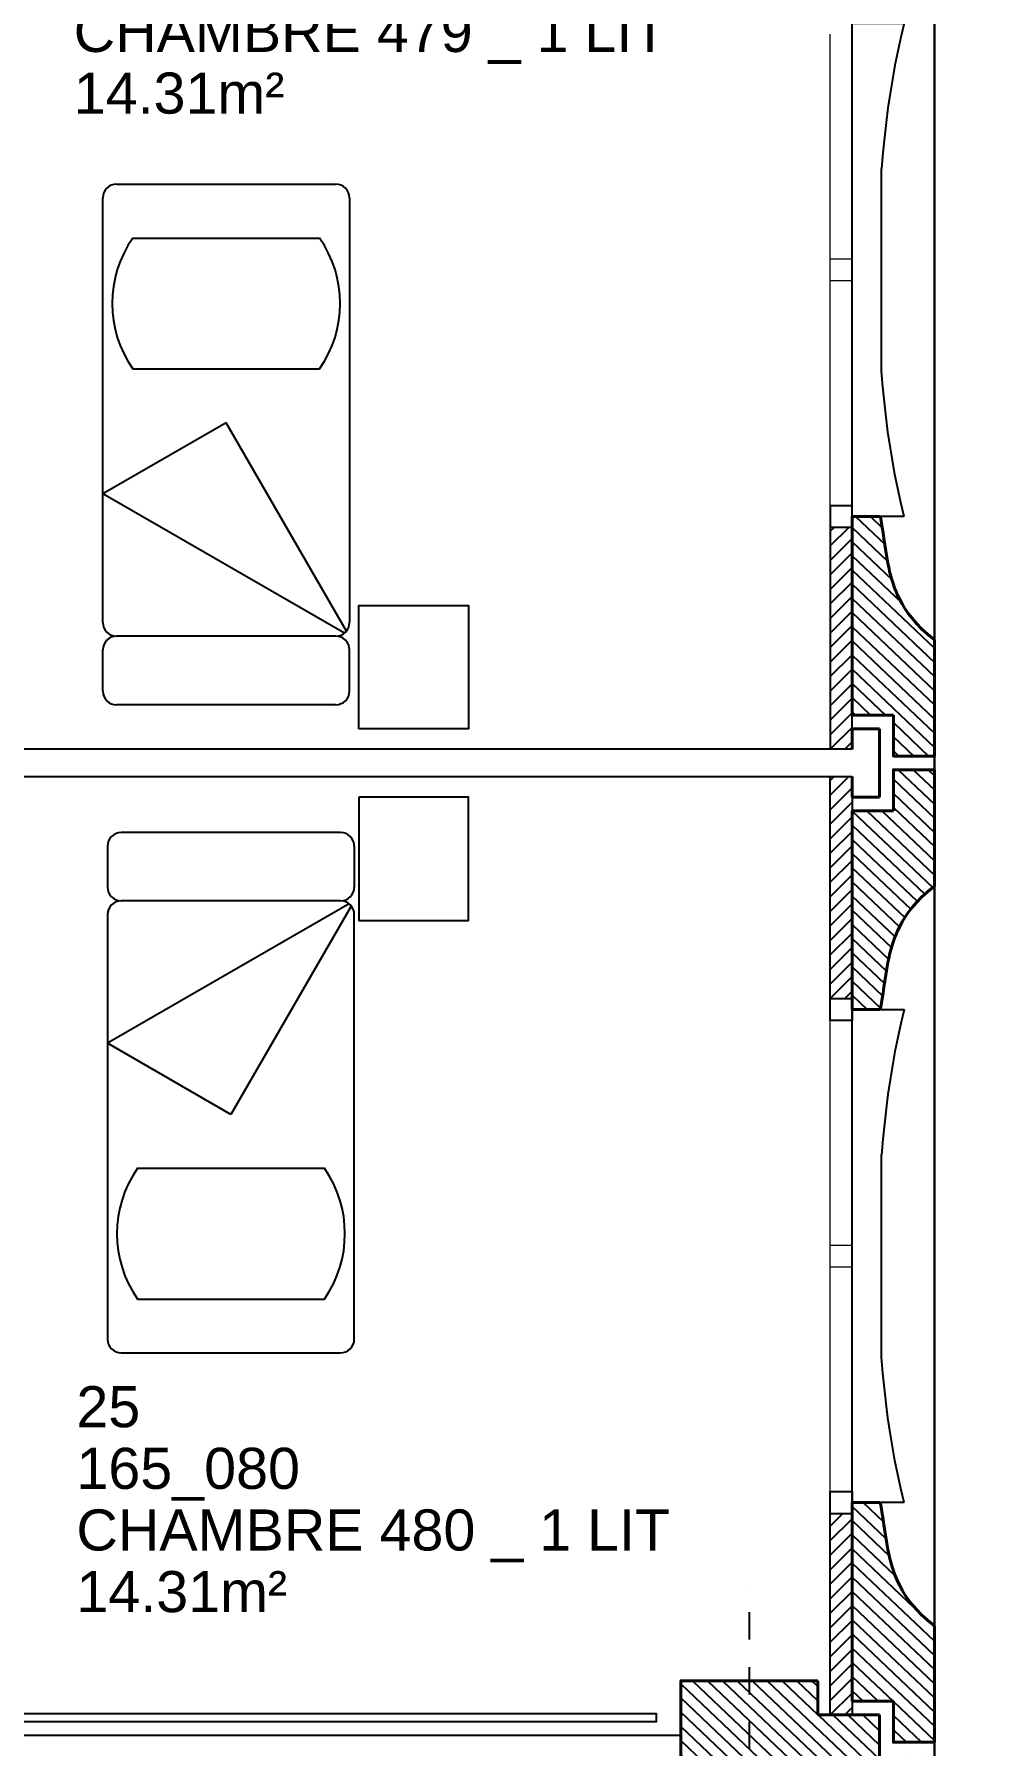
# Model space of a CAD drawing. Header units: metres. Extents: x -8 to 211, y -5 to 116.
# Drawn here: x 164.02 to 167.47, y 78.16 to 84.41 of the extents above; entities that cross this region are included whole.
import ezdxf

# ---------------------------------------------------------------- set-up
doc = ezdxf.new("R2010")
doc.units = ezdxf.units.M
doc.header["$LTSCALE"] = 0.6
doc.header["$MEASUREMENT"] = 0
doc.linetypes.add('CACHÉ', pattern=[0.25, 0.125, -0.125])
doc.linetypes.add('CONTINU', pattern=[0])
doc.layers.get('0').update_dxf_attribs({"linetype": 'CONTINUOUS'})
for name, color, linetype in [('001axes', 1, 'CONTINUOUS'), ('009 main courante', 181, 'CONTINUOUS'), ('400 Lits', 150, 'CONTINUOUS'), ('A_EQMP', 142, 'CONTINUOUS'), ('A_Etiqu_Local', 8, 'CONTINUOUS'), ('A_Etiqu_Local_ancien', 8, 'CONTINUOUS'), ('A_HACH_CLOIS', 7, 'CONTINU'), ('A_HACH_STRUC', 7, 'CONTINUOUS'), ('A_MUR_CLOIS', 8, 'CONTINU'), ('A_MURS_ALÈG', 7, 'CONTINU')]:
    doc.layers.add(name, color=color, linetype=linetype)
for name, color, linetype, lineweight in [('A_CHASS', 4, 'CONTINU', 0), ('A_MURS_STRU', 7, 'CONTINU', 40), ('CONTOUR', 54, 'CONTINUOUS', 30)]:
    doc.layers.add(name, color=color, linetype=linetype, lineweight=lineweight)
doc.styles.add('Attribut', font='arial.ttf')

# ---------------------------------------------------------------- blocks, each defined once
blk = doc.blocks.new('A_Etiqu_Local')
at = {"style": 'Attribut', "flags": 1}
for tag, p in [('CODE_HOPITAL', (-0.4463, 1.632)), ('CODE_SITE', (-0.4463, 1.407)), ('CODE_BATIMENT', (-0.4463, 1.182)), ('CODE_SECTEUR', (-0.4463, 0.957)), ('CODE_ETAGE', (-0.4463, 0.732)), ('NOM_NORMALISE', (-0.4463, -0.843)), ('SECTEUR_ACTIVITE', (-0.4463, -1.068)), ('SOUS_SECTEUR_ACTIVITE', (-0.4463, -1.293)), ('VOLUME', (-0.4463, -1.518)), ('SERVICE', (-0.4463, -1.743)), ('CODE_UG', (-0.4463, -1.968)), ('CODE_UA', (-0.4463, -2.193)), ('CODE_POLE', (-0.4463, -2.418)), ('OCCUPANT_EXTERNE', (-0.4463, -2.643)), ('DISPONIBILITE', (-0.4463, -2.868)), ('ACCES_HANDICAPES', (-0.4463, -3.093)), ('NATURE_SOL', (-0.4463, -3.318)), ('RISQUE_LABORATOIRE', (-0.4463, -3.543)), ('AMIANTE', (-0.4463, -3.768))]:
    blk.add_attdef(tag, p, '', height=0.15, dxfattribs=at)
at = {"layer": 'A_Etiqu_Local', "style": 'Attribut'}
for tag, p in [('CODE_PIECE', (-0.4463, 0.282)), ('NOM_USAGE', (-0.4463, 0.057)), ('SURFACE', (-0.4463, -0.168))]:
    blk.add_attdef(tag, p, '', height=0.15, dxfattribs=at)
at = {"layer": 'A_Etiqu_Local_ancien', "style": 'Attribut'}
blk.add_attdef('CODE_PIECE_ANCIEN', (-0.4463, 0.507), '', height=0.15, dxfattribs=at)

msp = doc.modelspace()

# ---------------------------------------------------------------- hatches: boundary and pattern name
at = {"layer": 'A_HACH_CLOIS'}
h = msp.add_hatch(dxfattribs=at)
h.set_pattern_fill('ANSI31', color=8, scale=0.3, style=0)
h.set_pattern_definition([(45, (166.91984, 81.796525), (-0.0265165, 0.0265165), [])])
h.paths.add_polyline_path([(166.9998, 82.6065), (166.9198, 82.6065), (166.9198, 81.7965), (166.9998, 81.7965), (166.9998, 81.8714)])
h = msp.add_hatch(dxfattribs=at)
h.set_pattern_fill('ANSI31', color=8, scale=0.3, style=0)
h.set_pattern_definition([(45, (166.91984, 80.886514), (-0.0265165, 0.0265165), [])])
h.paths.add_polyline_path([(166.9998, 81.6965), (166.9198, 81.6965), (166.9198, 80.8865), (166.9998, 80.8865)])
h = msp.add_hatch(dxfattribs=at)
h.set_pattern_fill('ANSI31', color=8, scale=0.3, style=0)
h.set_pattern_definition([(45, (166.91984, 78.271364), (-0.0265165, 0.0265165), [])])
h.paths.add_polyline_path([(166.9998, 79.0065), (166.9198, 79.0065), (166.9198, 78.2714), (166.9998, 78.2714)])
at = {"layer": 'A_HACH_STRUC', "linetype": 'Continuous'}
h = msp.add_hatch(dxfattribs=at)
h.set_pattern_fill('ANSI31', color=8, scale=0.3, angle=-88.5553, style=0)
h.set_pattern_definition([(316.4447, (166.999842, 80.84652), (0.02583954, 0.0271766), [])])
h.paths.add_polyline_path([(167.2999, 82.1965), (167.275, 82.2169), (167.2532, 82.2366), (167.2343, 82.2558), (167.218, 82.2745), (167.2039, 82.2926), (167.1919, 82.3101), (167.1817, 82.3271), (167.173, 82.3436), (167.1654, 82.3595), (167.1589, 82.3749), (167.1558, 82.3824), (167.153, 82.3898), (167.1503, 82.3973), (167.1477, 82.4048), (167.1452, 82.4125), (167.1428, 82.4203), (167.1406, 82.4285), (167.1384, 82.437), (167.1362, 82.4459), (167.1341, 82.4552), (167.13, 82.4755), (167.126, 82.4973), (167.1222, 82.5199), (167.1187, 82.5428), (167.1153, 82.5652), (167.1122, 82.5864), (167.1093, 82.6058), (167.1068, 82.6228), (167.1045, 82.6366), (167.1027, 82.6465), (166.9998, 82.6465), (166.9998, 82.6065), (166.9998, 81.9214), (167.1499, 81.9214), (167.1499, 81.7715), (167.2999, 81.7715)])
h.paths.add_polyline_path([(167.2999, 81.7215), (167.1499, 81.7215), (167.1499, 81.5716), (166.9998, 81.5716), (166.9998, 80.8865), (166.9998, 80.8465), (167.1027, 80.8465), (167.1045, 80.8565), (167.1068, 80.8703), (167.1093, 80.8872), (167.1122, 80.9067), (167.1153, 80.9279), (167.1187, 80.9503), (167.1222, 80.9731), (167.126, 80.9957), (167.13, 81.0175), (167.1341, 81.0378), (167.1362, 81.0472), (167.1384, 81.0561), (167.1406, 81.0646), (167.1428, 81.0727), (167.1452, 81.0806), (167.1477, 81.0882), (167.1503, 81.0958), (167.153, 81.1032), (167.1558, 81.1107), (167.1589, 81.1182), (167.1654, 81.1336), (167.173, 81.1495), (167.1817, 81.1659), (167.1919, 81.1829), (167.2039, 81.2005), (167.218, 81.2186), (167.2343, 81.2372), (167.2532, 81.2564), (167.275, 81.2762), (167.2999, 81.2965)])
h = msp.add_hatch(dxfattribs=at)
h.set_pattern_fill('ANSI31', color=8, scale=0.3, angle=-88.5553, style=0)
h.set_pattern_definition([(316.4447, (166.374846, 77.24652), (0.02583954, 0.0271766), [])])
h.paths.add_polyline_path([(167.2999, 78.5965), (167.275, 78.6169), (167.2532, 78.6366), (167.2343, 78.6558), (167.218, 78.6745), (167.2039, 78.6926), (167.1919, 78.7101), (167.1817, 78.7271), (167.173, 78.7436), (167.1654, 78.7595), (167.1589, 78.7749), (167.1558, 78.7824), (167.153, 78.7898), (167.1503, 78.7973), (167.1477, 78.8048), (167.1452, 78.8125), (167.1428, 78.8203), (167.1406, 78.8285), (167.1384, 78.837), (167.1362, 78.8459), (167.1341, 78.8552), (167.13, 78.8755), (167.126, 78.8973), (167.1222, 78.9199), (167.1187, 78.9428), (167.1153, 78.9651), (167.1122, 78.9864), (167.1093, 79.0058), (167.1068, 79.0228), (167.1045, 79.0366), (167.1027, 79.0465), (166.9998, 79.0465), (166.9998, 79.0065), (166.9998, 78.3214), (167.1499, 78.3214), (167.1499, 78.1715), (167.2999, 78.1715)])
h.paths.add_polyline_path([(167.2999, 78.1215), (167.1499, 78.1215), (167.1499, 77.9716), (166.9998, 77.9716), (166.9998, 77.2865), (166.9998, 77.2465), (167.1027, 77.2465), (167.1045, 77.2565), (167.1068, 77.2703), (167.1093, 77.2872), (167.1122, 77.3067), (167.1153, 77.3279), (167.1187, 77.3503), (167.1222, 77.3731), (167.126, 77.3957), (167.13, 77.4175), (167.1341, 77.4378), (167.1362, 77.4472), (167.1384, 77.4561), (167.1406, 77.4646), (167.1428, 77.4727), (167.1452, 77.4806), (167.1477, 77.4882), (167.1503, 77.4958), (167.153, 77.5032), (167.1558, 77.5107), (167.1589, 77.5182), (167.1654, 77.5336), (167.173, 77.5495), (167.1817, 77.5659), (167.1919, 77.5829), (167.2039, 77.6005), (167.218, 77.6186), (167.2343, 77.6372), (167.2532, 77.6564), (167.275, 77.6762), (167.2999, 77.6965)])
h.paths.add_polyline_path([(167.0998, 78.2714), (166.8749, 78.2714), (166.8749, 78.3962), (166.3748, 78.3962), (166.3748, 78.0965), (166.3748, 77.8962), (166.8749, 77.8962), (166.8749, 78.0217), (167.0998, 78.0217)])

# ---------------------------------------------------------------- linework, layer by layer
at = {"layer": '001axes', "color": 8, "linetype": 'CACHÉ'}
msp.add_line((166.6248, 77.5462), (166.6248, 78.7462), dxfattribs=at)
at = {"layer": '009 main courante', "color": 8, "linetype": 'Continuous'}
msp.add_lwpolyline([(163.3399, 78.2764), (166.2848, 78.2764), (166.2848, 78.2464), (163.3399, 78.2464)], dxfattribs=at)
at = {"layer": '400 Lits', "color": 8, "linetype": 'Continuous'}
for p, q in [((164.3159, 83.859), (165.1159, 83.859)), ((164.2659, 82.2588), (164.2659, 83.809)), ((165.1659, 83.809), (165.1659, 82.2588)), ((164.3751, 83.6623), (165.0567, 83.6623)), ((164.3751, 83.1852), (165.0567, 83.1852)), ((164.7159, 82.9885), (164.2659, 82.7286)), ((165.155, 82.2279), (164.7159, 82.9885)), ((165.1471, 82.2199), (164.2659, 82.7286)), ((164.2659, 82.009), (164.2659, 82.159)), ((165.1159, 82.209), (164.3159, 82.209)), ((165.1159, 82.209), (164.3159, 82.209)), ((165.1159, 82.209), (164.3159, 82.209)), ((165.1659, 82.009), (165.1659, 82.159)), ((165.1159, 81.959), (164.3159, 81.959)), ((165.1333, 81.4929), (164.3333, 81.4929)), ((164.2833, 81.4429), (164.2833, 81.2929)), ((165.1833, 81.4429), (165.1833, 81.2929)), ((165.1644, 81.2321), (164.2833, 80.7233)), ((165.1333, 81.2429), (164.3333, 81.2429)), ((165.1333, 81.2429), (164.3333, 81.2429)), ((165.1333, 81.2429), (164.3333, 81.2429)), ((165.1724, 81.2241), (164.7333, 80.4635)), ((164.2833, 81.1932), (164.2833, 79.6429)), ((165.1833, 79.6429), (165.1833, 81.1932)), ((164.7333, 80.4635), (164.2833, 80.7233)), ((164.3925, 80.2668), (165.0741, 80.2668)), ((164.3925, 79.7897), (165.0741, 79.7897)), ((164.3333, 79.5929), (165.1333, 79.5929))]:
    msp.add_line(p, q, dxfattribs=at)
for centre, radius, start, end in [((164.3159, 83.809), 0.05, 90.00063, 180.00052), ((165.1159, 83.809), 0.05, 359.99824, 89.99832), ((164.7159, 83.4237), 0.416, 145.00777, 214.99254), ((164.7159, 83.4237), 0.416, 325.00791, 34.99193), ((164.3159, 82.259), 0.05, 179.99824, 269.99832), ((165.1159, 82.259), 0.05, 270.00063, 0.00052), ((164.3159, 82.159), 0.05, 90.00168, 180.00176), ((165.1159, 82.159), 0.05, 359.99948, 89.99937), ((164.3159, 82.009), 0.05, 179.99824, 269.99832), ((165.1159, 82.009), 0.05, 270.00063, 0.00052), ((164.3333, 81.4429), 0.05, 90.00168, 180.00176), ((165.1333, 81.4429), 0.05, 359.99948, 89.99937), ((164.3333, 81.2929), 0.05, 179.99824, 269.99832), ((165.1333, 81.2929), 0.05, 270.00063, 0.00052), ((164.3333, 81.1929), 0.05, 90.00168, 180.00176), ((165.1333, 81.1929), 0.05, 359.99948, 89.99937), ((164.7333, 80.0282), 0.416, 145.00777, 214.99254), ((164.7333, 80.0282), 0.416, 325.00791, 34.99193), ((164.3333, 79.6429), 0.05, 179.99938, 269.99947), ((165.1333, 79.6429), 0.05, 270.00225, 0.00233)]:
    msp.add_arc(centre, radius, start, end, dxfattribs=at)
at = {"layer": 'A_CHASS', "color": 8, "linetype": 'Continuous'}
for p, q in [((166.9198, 82.6865), (166.9198, 84.4065)), ((166.9998, 84.4065), (166.9998, 82.6865)), ((166.9198, 79.0865), (166.9198, 80.8065)), ((166.9998, 80.8065), (166.9998, 79.0865))]:
    msp.add_line(p, q, dxfattribs=at)
for points in [[(166.9198, 83.5865), (166.9998, 83.5865)], [(166.9998, 83.5065), (166.9198, 83.5065)], [(166.9198, 79.9865), (166.9998, 79.9865)], [(166.9998, 79.9065), (166.9198, 79.9065)]]:
    msp.add_lwpolyline(points, dxfattribs=at)
at = {"layer": 'A_EQMP', "color": 8, "linetype": 'Continuous'}
for points in [[(165.1999, 81.8714), (165.1999, 82.3214), (165.5999, 82.3214), (165.5999, 81.8714)], [(165.1999, 81.6215), (165.1999, 81.1715), (165.5999, 81.1715), (165.5999, 81.6215)]]:
    msp.add_lwpolyline(points, close=True, dxfattribs=at)
at = {"layer": 'A_MUR_CLOIS', "color": 8, "linetype": 'Continuous'}
for p, q in [((166.9198, 82.6865), (166.9198, 81.7965)), ((166.9998, 81.7965), (163.2799, 81.7965)), ((163.2799, 81.6965), (166.9998, 81.6965)), ((166.9998, 81.6965), (166.9998, 80.8065)), ((166.9998, 79.0865), (166.9998, 78.2714)), ((166.3748, 78.1965), (162.0499, 78.1965))]:
    msp.add_line(p, q, dxfattribs=at)
for points in [[(166.9198, 82.6865), (166.9998, 82.6865)], [(166.9998, 81.7965), (166.9998, 82.6865)], [(166.9998, 82.6065), (166.9198, 82.6065)], [(166.9998, 80.8065), (166.9198, 80.8065), (166.9198, 81.6965)], [(166.9198, 80.8865), (166.9998, 80.8865)], [(166.9198, 79.0865), (166.9998, 79.0865)], [(166.9998, 78.2714), (166.9198, 78.2714), (166.9198, 79.0865)], [(166.9198, 79.0065), (166.9998, 79.0065)]]:
    msp.add_lwpolyline(points, dxfattribs=at)
at = {"layer": 'A_MURS_ALÈG', "color": 8, "ltscale": 200}
for p, q in [((167.2999, 82.1965), (167.2999, 84.8965)), ((167.1064, 83.1771), (167.1064, 83.9159)), ((167.2999, 78.5965), (167.2999, 81.2965)), ((167.1064, 79.5771), (167.1064, 80.3159))]:
    msp.add_line(p, q, dxfattribs=at)
for points in [[(167.1898, 82.6465), (166.9998, 82.6465), (166.9998, 84.4465), (167.1898, 84.4465)], [(167.1898, 84.4465), (167.1774, 84.3954), (167.166, 84.3443), (167.1557, 84.2933), (167.1463, 84.2419), (167.1378, 84.19), (167.1302, 84.1375), (167.1233, 84.084), (167.1171, 84.0294), (167.1115, 83.9734), (167.1064, 83.9159)], [(167.1898, 82.6465), (167.1774, 82.6977), (167.166, 82.7487), (167.1557, 82.7998), (167.1463, 82.8512), (167.1378, 82.903), (167.1302, 82.9556), (167.1233, 83.0091), (167.1171, 83.0637), (167.1115, 83.1196), (167.1064, 83.1771)], [(167.1898, 79.0465), (166.9998, 79.0465), (166.9998, 80.8465), (167.1898, 80.8465)], [(167.1898, 80.8465), (167.1774, 80.7954), (167.166, 80.7443), (167.1557, 80.6932), (167.1463, 80.6419), (167.1378, 80.59), (167.1302, 80.5374), (167.1233, 80.484), (167.1171, 80.4294), (167.1115, 80.3734), (167.1064, 80.3159)], [(167.1898, 79.0465), (167.1774, 79.0977), (167.166, 79.1487), (167.1557, 79.1998), (167.1463, 79.2512), (167.1378, 79.303), (167.1302, 79.3556), (167.1233, 79.4091), (167.1171, 79.4637), (167.1115, 79.5196), (167.1064, 79.5771)]]:
    msp.add_lwpolyline(points, dxfattribs=at)
at = {"layer": 'A_MURS_STRU', "color": 8, "linetype": 'Continuous'}
for p, q in [((166.9998, 82.6465), (166.9998, 81.9214)), ((167.0998, 82.6465), (166.9998, 82.6465)), ((167.1499, 81.9214), (166.9998, 81.9214)), ((166.9998, 81.7967), (166.9998, 81.8714)), ((166.9998, 81.8714), (167.0998, 81.8714)), ((167.0998, 81.6217), (167.0998, 81.8714)), ((166.9998, 81.6967), (166.9998, 81.6217)), ((166.9998, 81.6217), (167.0998, 81.6217)), ((167.1499, 81.5716), (166.9998, 81.5716)), ((166.9998, 80.8465), (166.9998, 81.5716)), ((167.0998, 80.8465), (166.9998, 80.8465)), ((166.9998, 79.0465), (166.9998, 78.3214)), ((167.0998, 79.0465), (166.9998, 79.0465)), ((166.8749, 78.3962), (166.8749, 78.2714)), ((167.1499, 78.3214), (166.9998, 78.3214)), ((167.0998, 78.2714), (166.8749, 78.2714)), ((167.0998, 78.0217), (167.0998, 78.2714))]:
    msp.add_line(p, q, dxfattribs=at)
for points in [[(167.2999, 82.1965), (167.275, 82.2169), (167.2532, 82.2366), (167.2343, 82.2558), (167.218, 82.2745), (167.2039, 82.2926), (167.1919, 82.3101), (167.1817, 82.3271), (167.173, 82.3436), (167.1654, 82.3595), (167.1589, 82.3749), (167.1589, 82.3749), (167.1558, 82.3824), (167.153, 82.3898), (167.1503, 82.3973), (167.1477, 82.4048), (167.1452, 82.4125), (167.1428, 82.4203), (167.1406, 82.4285), (167.1384, 82.437), (167.1362, 82.4459), (167.1341, 82.4552), (167.1341, 82.4552), (167.13, 82.4755), (167.126, 82.4973), (167.1222, 82.5199), (167.1187, 82.5428), (167.1153, 82.5652), (167.1122, 82.5864), (167.1093, 82.6058), (167.1068, 82.6228), (167.1045, 82.6366), (167.1027, 82.6466)], [(167.1499, 81.9214), (167.1499, 81.7715), (167.2999, 81.7715), (167.2999, 82.1965)], [(167.1499, 81.5716), (167.1499, 81.7215), (167.2999, 81.7215), (167.2999, 81.2965)], [(167.2999, 81.2965), (167.275, 81.2762), (167.2532, 81.2564), (167.2343, 81.2372), (167.218, 81.2186), (167.2039, 81.2005), (167.1919, 81.1829), (167.1817, 81.1659), (167.173, 81.1495), (167.1654, 81.1336), (167.1589, 81.1182), (167.1589, 81.1182), (167.1558, 81.1107), (167.153, 81.1032), (167.1503, 81.0958), (167.1477, 81.0882), (167.1452, 81.0806), (167.1428, 81.0727), (167.1406, 81.0646), (167.1384, 81.0561), (167.1362, 81.0472), (167.1341, 81.0378), (167.1341, 81.0378), (167.13, 81.0175), (167.126, 80.9957), (167.1222, 80.9731), (167.1187, 80.9503), (167.1153, 80.9279), (167.1122, 80.9067), (167.1093, 80.8872), (167.1068, 80.8703), (167.1045, 80.8565), (167.1027, 80.8464)], [(167.2999, 78.5965), (167.275, 78.6169), (167.2532, 78.6366), (167.2343, 78.6558), (167.218, 78.6745), (167.2039, 78.6926), (167.1919, 78.7101), (167.1817, 78.7271), (167.173, 78.7436), (167.1654, 78.7595), (167.1589, 78.7749), (167.1589, 78.7749), (167.1558, 78.7824), (167.153, 78.7898), (167.1503, 78.7973), (167.1477, 78.8048), (167.1452, 78.8125), (167.1428, 78.8203), (167.1406, 78.8285), (167.1384, 78.837), (167.1362, 78.8459), (167.1341, 78.8552), (167.1341, 78.8552), (167.13, 78.8755), (167.126, 78.8973), (167.1222, 78.9199), (167.1187, 78.9428), (167.1153, 78.9651), (167.1122, 78.9864), (167.1093, 79.0058), (167.1068, 79.0228), (167.1045, 79.0366), (167.1027, 79.0466)], [(167.1499, 78.3214), (167.1499, 78.1715), (167.2999, 78.1715), (167.2999, 78.5965)], [(166.3748, 78.0965), (166.3748, 78.3962), (166.8749, 78.3962)]]:
    msp.add_lwpolyline(points, dxfattribs=at)
at = {"layer": 'CONTOUR', "color": 8}
msp.add_lwpolyline([(167.2999, 92.6966), (167.2999, 67.4962), (185.4002, 67.4962)], dxfattribs=at)

# ---------------------------------------------------------------- block references
at = {"layer": 'A_Etiqu_Local', "color": 8}
ref = msp.add_blockref('A_Etiqu_Local', (164.6061, 84.2847), dxfattribs=at)
ref.add_attrib('CODE_PIECE', '165_084', (164.1597, 84.5667), dxfattribs={"height": 0.15, "style": 'Attribut'})
ref.add_attrib('CODE_PIECE_ANCIEN', '24', (164.1597, 84.7917), dxfattribs={"layer": 'A_Etiqu_Local_ancien', "height": 0.15, "style": 'Attribut'})
ref.add_attrib('NOM_USAGE', 'CHAMBRE 479 _ 1 LIT', (164.1597, 84.3417), dxfattribs={"height": 0.15, "style": 'Attribut'})
ref.add_attrib('SURFACE', '14.31m²', (164.1597, 84.1167), dxfattribs={"height": 0.15, "style": 'Attribut'})
ref = msp.add_blockref('A_Etiqu_Local', (164.6159, 78.8146), dxfattribs=at)
ref.add_attrib('CODE_PIECE', '165_080', (164.1695, 79.0966), dxfattribs={"height": 0.15, "style": 'Attribut'})
ref.add_attrib('CODE_PIECE_ANCIEN', '25', (164.1695, 79.3216), dxfattribs={"layer": 'A_Etiqu_Local_ancien', "height": 0.15, "style": 'Attribut'})
ref.add_attrib('NOM_USAGE', 'CHAMBRE 480 _ 1 LIT', (164.1695, 78.8716), dxfattribs={"height": 0.15, "style": 'Attribut'})
ref.add_attrib('SURFACE', '14.31m²', (164.1695, 78.6466), dxfattribs={"height": 0.15, "style": 'Attribut'})

doc.saveas('drawing.dxf')
